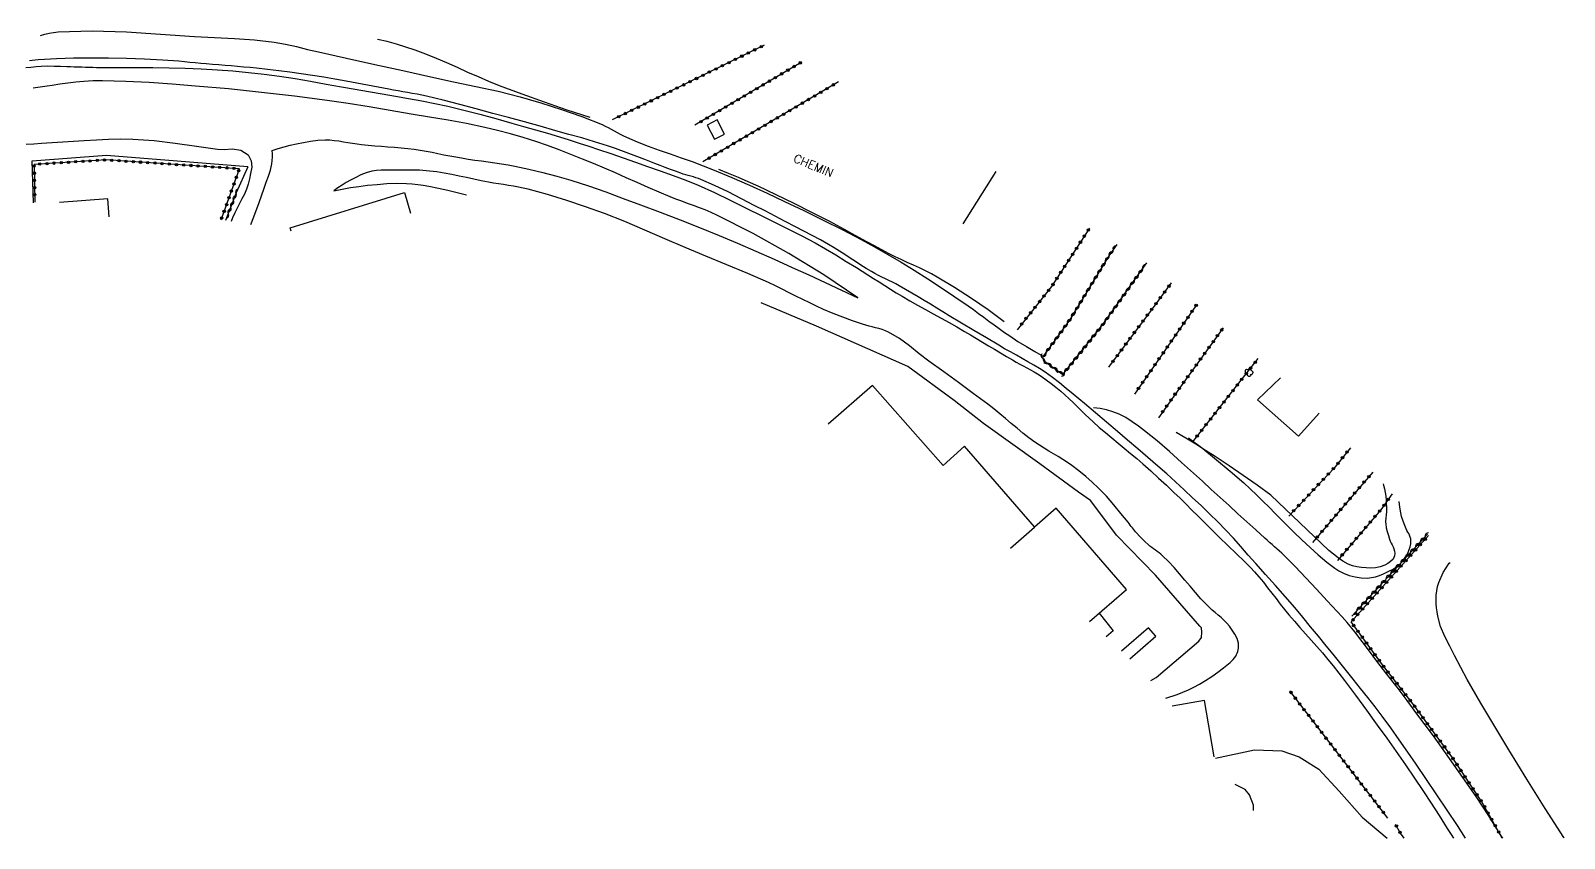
# Model space of a CAD drawing. Header units: millimetres. Extents: x 149999 to 151001, y 153000 to 154001.
# Drawn here: x 150169.3 to 150488.2, y 153000 to 153167.8 of the extents above; entities that cross this region are included whole.
import ezdxf
from ezdxf.enums import TextEntityAlignment as Align

# ---------------------------------------------------------------- set-up
doc = ezdxf.new("R2010")
doc.units = ezdxf.units.MM
doc.layers.get('0').update_dxf_attribs({"linetype": 'CONTINUOUS'})
for name, color, linetype in [('W0006', 2, 'CONTINUOUS'), ('W0017', 7, 'CONTINUOUS'), ('W0071', 7, 'CONTINUOUS'), ('W0101', 7, 'CONTINUOUS'), ('W0104', 1, 'CONTINUOUS'), ('W0211', 2, 'CONTINUOUS'), ('W0214', 2, 'CONTINUOUS'), ('W0300', 7, 'CONTINUOUS'), ('W0310', 3, 'CONTINUOUS'), ('W0323', 7, 'CONTINUOUS'), ('W0989', 7, 'CONTINUOUS'), ('W1102', 7, 'CONTINUOUS')]:
    doc.layers.add(name, color=color, linetype=linetype)
doc.styles.get("Standard").update_dxf_attribs({"font": 'romans.shx', "width": 0.85})

# ---------------------------------------------------------------- blocks, each defined once
blk = doc.blocks.new('T300')
for p, q in [((-0.8, 0.51), (-0.86, 0.34)), ((-0.86, 0.34), (-0.86, 0.17)), ((-0.86, 0.17), (-0.74, 0.06)), ((-0.69, 0.63), (-0.8, 0.51)), ((-0.8, -0.06), (-0.74, 0.06)), ((-0.74, 0.06), (-0.69, 0.11)), ((-0.57, 0.69), (-0.69, 0.63)), ((-0.46, 0.69), (-0.57, 0.69)), ((-0.29, 0.63), (-0.46, 0.69)), ((-0.29, 0.63), (-0.17, 0.74)), ((-0.23, 0.57), (-0.29, 0.63)), ((-0.17, 0.74), (-0.06, 0.8)), ((-0.06, 0.8), (0.06, 0.8)), ((0.06, 0.8), (0.23, 0.74)), ((0.23, 0.74), (0.34, 0.63)), ((0.34, 0.63), (0.4, 0.51)), ((0.46, 0.46), (0.34, 0.46)), ((0.4, 0.51), (0.4, 0.46)), ((0.57, 0.4), (0.46, 0.46)), ((0.57, 0.4), (0.69, 0.29)), ((0.69, 0.29), (0.74, 0.17)), ((0.74, 0.06), (0.69, -0.17)), ((0.74, 0.17), (0.74, 0.06)), ((-0.8, -0.17), (-0.8, -0.06)), ((-0.8, -0.23), (-0.8, -0.17)), ((-0.74, -0.34), (-0.8, -0.23)), ((-0.69, -0.4), (-0.74, -0.34)), ((-0.51, -0.46), (-0.69, -0.4)), ((-0.4, -0.46), (-0.51, -0.46)), ((-0.4, -0.46), (-0.34, -0.46)), ((-0.34, -0.46), (-0.34, -0.4)), ((-0.34, -0.51), (-0.34, -0.46)), ((-0.29, -0.63), (-0.34, -0.51)), ((-0.17, -0.74), (-0.29, -0.63)), ((-0.06, -0.8), (-0.17, -0.74)), ((0.06, -0.8), (-0.06, -0.8)), ((0.17, -0.74), (0.06, -0.8)), ((0.23, -0.69), (0.17, -0.74)), ((0.29, -0.46), (0.23, -0.46)), ((0.29, -0.63), (0.23, -0.69)), ((0.46, -0.4), (0.29, -0.46)), ((0.34, -0.51), (0.29, -0.63)), ((0.34, -0.51), (0.34, -0.46)), ((0.57, -0.34), (0.46, -0.4)), ((0.63, -0.29), (0.57, -0.34)), ((0.69, -0.17), (0.63, -0.29))]:
    blk.add_line(p, q)
blk = doc.blocks.new('t323o')
at = {"color": 0, "linetype": 'Continuous'}
for radius in [0.25, 0.15]:
    blk.add_circle((0, 0), radius, dxfattribs=at)
blk = doc.blocks.new('t310o')
at = {"color": 0, "linetype": 'Continuous'}
for centre, start, end in [((-0.5, 0.38), 216.8699, 323.1304), ((0.5, -0.37), 36.8699, 143.1303)]:
    blk.add_arc(centre, 0.625, start, end, dxfattribs=at)

msp = doc.modelspace()

# ---------------------------------------------------------------- linework, layer by layer
at = {"layer": 'W0006'}
msp.add_lwpolyline([(150223.46, 153126.16), (150223.28, 153126.86), (150247.06, 153134.2), (150248.33, 153129.95)], dxfattribs=at)
at = {"layer": 'W0017'}
for points in [[(150402.19, 153032.83), (150403.33, 153033.44), (150412.15, 153040.95), (150412.71, 153041.76), (150412.83, 153042.85), (150412.7, 153043.71), (150412.35, 153044.12), (150403.18, 153054.72), (150395.07, 153062.99), (150392.01, 153067.07), (150389.66, 153070.2), (150387.18, 153071.97), (150379.12, 153077.86), (150367.41, 153086.18), (150361.28, 153091.01), (150351.71, 153098.09), (150332.68, 153106.41), (150321.22, 153111.29)], [(150415.62, 153016.65), (150423.78, 153018.42), (150429.46, 153018.19), (150433.04, 153016.92), (150437.1, 153014.35), (150441.35, 153009.82), (150446.16, 153004.39), (150451.32, 153000)], [(150423.51, 153005.77), (150423.53, 153006.9), (150422.71, 153009.05), (150421.8, 153010.14), (150419.76, 153011.19)]]:
    msp.add_lwpolyline(points, dxfattribs=at)
at = {"layer": 'W0071'}
for points in [[(150467.64, 153000), (150465.92, 153002.64), (150463.81, 153005.86), (150461.66, 153009.06), (150459.49, 153012.24), (150457.32, 153015.42), (150455.59, 153017.93), (150453.85, 153020.44), (150452.1, 153022.94), (150450.3, 153025.4), (150448.83, 153027.34), (150447.33, 153029.26), (150445.81, 153031.16), (150444.29, 153033.06), (150442.89, 153034.8), (150441.48, 153036.53), (150440.07, 153038.26), (150438.65, 153039.99), (150437.03, 153041.99), (150435.41, 153043.98), (150433.78, 153045.97), (150432.13, 153047.94), (150430.12, 153050.26), (150428.08, 153052.56), (150426.03, 153054.85), (150423.99, 153057.13), (150422.45, 153058.87), (150420.93, 153060.62), (150419.38, 153062.36), (150417.8, 153064.06), (150416.11, 153065.78), (150414.39, 153067.47), (150412.64, 153069.14), (150410.89, 153070.79), (150409.11, 153072.45), (150407.31, 153074.1), (150405.5, 153075.72), (150403.68, 153077.34), (150401.6, 153079.16), (150399.49, 153080.96), (150397.38, 153082.75), (150395.27, 153084.54), (150392.98, 153086.49), (150390.69, 153088.44), (150388.39, 153090.39), (150386.07, 153092.3), (150384.63, 153093.47), (150383.19, 153094.64), (150381.72, 153095.78), (150380.21, 153096.86), (150379.05, 153097.62), (150377.86, 153098.35), (150376.66, 153099.05), (150375.45, 153099.73), (150374.24, 153100.41), (150373.02, 153101.08), (150371.81, 153101.76), (150370.61, 153102.46), (150368.02, 153103.99), (150365.43, 153105.53), (150362.84, 153107.08), (150360.25, 153108.62), (150358.96, 153109.4), (150357.68, 153110.19), (150356.39, 153110.98), (150355.11, 153111.77), (150353.82, 153112.56), (150352.53, 153113.33), (150351.22, 153114.09), (150349.91, 153114.83), (150349.2, 153115.21), (150348.47, 153115.58), (150347.75, 153115.94), (150347.02, 153116.29), (150346.29, 153116.64), (150345.56, 153117), (150344.84, 153117.37), (150344.13, 153117.77), (150343, 153118.44), (150341.88, 153119.14), (150340.77, 153119.86), (150339.67, 153120.59), (150338.57, 153121.32), (150337.47, 153122.04), (150336.35, 153122.75), (150335.22, 153123.42), (150333.51, 153124.37), (150331.79, 153125.27), (150330.05, 153126.16), (150328.32, 153127.05), (150326.21, 153128.17), (150324.1, 153129.28), (150321.99, 153130.39), (150319.86, 153131.48), (150317.09, 153132.9), (150314.32, 153134.33), (150311.52, 153135.7), (150308.65, 153136.94), (150308.14, 153137.13), (150307.62, 153137.3), (150307.1, 153137.46), (150306.58, 153137.61), (150306.05, 153137.76), (150305.53, 153137.91), (150305.01, 153138.06), (150304.49, 153138.23), (150303.41, 153138.62), (150302.33, 153139.01), (150301.26, 153139.41), (150300.19, 153139.82), (150299.12, 153140.24), (150298.05, 153140.65), (150296.98, 153141.06), (150295.9, 153141.47), (150294.25, 153142.1), (150292.59, 153142.73), (150290.92, 153143.35), (150289.24, 153143.92), (150286.57, 153144.77), (150283.89, 153145.55), (150281.19, 153146.3), (150278.5, 153147.06), (150275.23, 153147.98), (150271.96, 153148.89), (150268.69, 153149.78), (150265.41, 153150.67), (150261.97, 153151.6), (150258.53, 153152.54), (150255.08, 153153.43), (150251.6, 153154.25), (150250.63, 153154.46), (150249.65, 153154.64), (150248.67, 153154.82), (150247.69, 153154.99), (150246.71, 153155.15), (150245.72, 153155.32), (150244.74, 153155.49), (150243.76, 153155.67), (150242.66, 153155.88), (150241.55, 153156.09), (150240.45, 153156.31), (150239.35, 153156.53), (150238.24, 153156.75), (150237.14, 153156.96), (150236.03, 153157.17), (150234.93, 153157.37), (150232.59, 153157.79), (150230.25, 153158.18), (150227.9, 153158.56), (150225.56, 153158.91), (150223.24, 153159.23), (150220.91, 153159.53), (150218.59, 153159.8), (150216.26, 153160.05), (150214.95, 153160.18), (150213.65, 153160.3), (150212.35, 153160.41), (150211.04, 153160.52), (150209.74, 153160.62), (150208.44, 153160.72), (150207.13, 153160.82), (150205.83, 153160.93), (150204.69, 153161.04), (150203.56, 153161.14), (150202.42, 153161.26), (150201.29, 153161.37), (150200.15, 153161.48), (150199.02, 153161.58), (150197.88, 153161.66), (150196.74, 153161.74), (150193, 153161.92), (150189.25, 153162.04), (150185.5, 153162.11), (150181.75, 153162.14), (150179.99, 153162.14), (150178.23, 153162.11), (150176.48, 153162.07), (150174.72, 153162.01)], [(150168.36, 153160.17), (150169.4, 153160.3), (150170.45, 153160.41), (150171.51, 153160.48), (150172.85, 153160.51), (150174.19, 153160.48), (150175.52, 153160.44), (150176.86, 153160.4), (150177.63, 153160.38), (150178.41, 153160.36), (150179.18, 153160.34), (150179.95, 153160.31), (150180.72, 153160.29), (150181.5, 153160.27), (150182.27, 153160.25), (150183.04, 153160.23), (150184.51, 153160.22), (150185.97, 153160.21), (150187.44, 153160.2), (150188.9, 153160.2), (150190.36, 153160.21), (150191.83, 153160.2), (150193.29, 153160.19), (150194.75, 153160.17), (150198.1, 153160.11), (150201.45, 153160.03), (150204.8, 153159.92), (150208.15, 153159.74), (150211.39, 153159.48), (150214.62, 153159.17), (150217.85, 153158.8), (150221.07, 153158.38), (150224.3, 153157.89), (150227.53, 153157.34), (150230.74, 153156.75), (150233.96, 153156.18), (150236.77, 153155.7), (150239.57, 153155.22), (150242.38, 153154.74), (150245.18, 153154.24), (150247.9, 153153.75), (150250.62, 153153.26), (150253.34, 153152.74), (150256.04, 153152.17), (150259.38, 153151.36), (150262.71, 153150.49), (150266.02, 153149.57), (150269.33, 153148.65), (150271.82, 153147.96), (150274.31, 153147.25), (150276.79, 153146.52), (150279.26, 153145.78), (150281.3, 153145.14), (150283.34, 153144.49), (150285.37, 153143.83), (150287.4, 153143.15), (150289.95, 153142.29), (150292.5, 153141.42), (150295.05, 153140.53), (150297.59, 153139.63), (150300.23, 153138.69), (150302.88, 153137.75), (150305.52, 153136.77), (150308.13, 153135.71), (150311.48, 153134.22), (150314.78, 153132.62), (150318.06, 153130.99), (150321.34, 153129.35), (150324.12, 153127.99), (150326.9, 153126.62), (150329.67, 153125.22), (150332.4, 153123.76), (150334.58, 153122.51), (150336.73, 153121.23), (150338.87, 153119.91), (150341, 153118.6), (150342.19, 153117.87), (150343.37, 153117.12), (150344.55, 153116.37), (150345.73, 153115.62), (150346.91, 153114.87), (150348.09, 153114.12), (150349.28, 153113.39), (150350.47, 153112.67), (150352.08, 153111.72), (150353.7, 153110.8), (150355.33, 153109.89), (150356.97, 153108.98), (150358.6, 153108.08), (150360.24, 153107.18), (150361.86, 153106.27), (150363.48, 153105.34), (150364.73, 153104.61), (150365.98, 153103.87), (150367.23, 153103.12), (150368.47, 153102.37), (150369.71, 153101.63), (150370.95, 153100.88), (150372.2, 153100.14), (150373.45, 153099.41), (150374.19, 153098.98), (150374.94, 153098.57), (150375.69, 153098.17), (150376.44, 153097.77), (150377.18, 153097.36), (150377.93, 153096.93), (150378.66, 153096.5), (150379.38, 153096.04), (150380.44, 153095.3), (150381.47, 153094.53), (150382.48, 153093.73), (150383.47, 153092.91), (150384.35, 153092.14), (150385.2, 153091.36), (150386.03, 153090.55), (150386.86, 153089.74), (150387.69, 153088.92), (150388.52, 153088.11), (150389.36, 153087.31), (150390.21, 153086.53), (150391.48, 153085.41), (150392.77, 153084.31), (150394.07, 153083.23), (150395.38, 153082.15), (150396.68, 153081.08), (150397.99, 153080), (150399.28, 153078.91), (150400.56, 153077.8), (150402.2, 153076.34), (150403.82, 153074.87), (150405.42, 153073.38), (150407.01, 153071.87), (150408.27, 153070.67), (150409.51, 153069.45), (150410.75, 153068.23), (150411.98, 153067.01), (150413.21, 153065.78), (150414.44, 153064.55), (150415.67, 153063.32), (150416.91, 153062.1), (150417.76, 153061.27), (150418.63, 153060.44), (150419.5, 153059.62), (150420.36, 153058.8), (150421.23, 153057.97), (150422.08, 153057.13), (150422.91, 153056.27), (150423.73, 153055.39), (150424.67, 153054.31), (150425.59, 153053.21), (150426.48, 153052.09), (150427.36, 153050.96), (150428.23, 153049.82), (150429.1, 153048.69), (150429.99, 153047.56), (150430.9, 153046.45), (150432.04, 153045.11), (150433.19, 153043.79), (150434.36, 153042.47), (150435.53, 153041.16), (150436.7, 153039.84), (150437.86, 153038.52), (150439, 153037.18), (150440.11, 153035.82), (150442.47, 153032.8), (150444.76, 153029.72), (150447.01, 153026.62), (150449.26, 153023.51), (150451.23, 153020.78), (150453.19, 153018.05), (150455.13, 153015.3), (150457.03, 153012.53), (150458.77, 153009.94), (150460.47, 153007.33), (150462.16, 153004.71), (150463.82, 153002.07), (150464.63, 153000.76), (150465.1, 153000)], [(150174.72, 153162.01), (150173.45, 153161.96), (150172.18, 153161.87), (150170.92, 153161.76), (150169.65, 153161.63), (150169.09, 153161.55)]]:
    msp.add_lwpolyline(points, dxfattribs=at)
at = {"layer": 'W0101'}
for points in [[(150185.66, 153129.18), (150185.38, 153132.93), (150175.34, 153132.17)], [(150378.01, 153064.67), (150378.01, 153064.73), (150363.49, 153081.51), (150359, 153077.45), (150344.37, 153094.14), (150335.14, 153086.05)], [(150389.44, 153045.07), (150397.11, 153051.71), (150382.5, 153068.63), (150378.01, 153064.67)]]:
    msp.add_lwpolyline(points, dxfattribs=at)
at = {"layer": 'W0104'}
msp.add_lwpolyline([(150311.47, 153145.29), (150313.54, 153146.36), (150312.03, 153149.3), (150309.95, 153148.23)], close=True, dxfattribs=at)
for points in [[(150391.43, 153046.79), (150394.38, 153043.09), (150392.92, 153041.84)], [(150397.83, 153037.29), (150403.21, 153042.02), (150401.74, 153043.77), (150396.07, 153038.92)], [(150415.38, 153016.94), (150413.36, 153028.61), (150406.63, 153027.48)]]:
    msp.add_lwpolyline(points, dxfattribs=at)
at = {"layer": 'W0211'}
for points in [[(150171.35, 153166.85), (150172.25, 153167.11), (150173.17, 153167.32), (150174.09, 153167.48), (150175.03, 153167.58), (150182.14, 153167.85), (150189.26, 153167.6), (150196.35, 153167.11), (150203.41, 153166.67), (150207.55, 153166.46), (150211.7, 153166.24), (150215.84, 153165.93), (150219.96, 153165.44), (150222.28, 153165.04), (150224.59, 153164.53), (150226.88, 153163.97), (150229.17, 153163.44), (150235.02, 153162.15), (150240.87, 153160.85), (150246.71, 153159.54), (150252.55, 153158.24), (150257.2, 153157.24), (150261.86, 153156.28), (150266.51, 153155.25), (150271.11, 153154.07), (150275.42, 153152.82), (150279.7, 153151.47), (150283.94, 153149.98), (150288.11, 153148.32), (150288.77, 153148.03), (150289.41, 153147.71), (150290.04, 153147.37), (150290.66, 153147.03), (150291.29, 153146.68), (150291.91, 153146.34), (150292.55, 153146.01), (150293.2, 153145.71), (150295.44, 153144.76), (150297.71, 153143.88), (150299.99, 153143.04), (150302.29, 153142.24), (150304.58, 153141.44), (150306.87, 153140.63), (150309.15, 153139.78), (150311.41, 153138.89), (150315.11, 153137.34), (150318.77, 153135.72), (150322.41, 153134.06), (150326.04, 153132.36), (150330.06, 153130.45), (150334.06, 153128.5), (150338.04, 153126.51), (150341.98, 153124.44), (150344.78, 153122.91), (150347.55, 153121.34), (150350.3, 153119.72), (150353.02, 153118.07), (150355.86, 153116.27), (150358.68, 153114.43), (150361.47, 153112.55), (150364.24, 153110.65), (150365.33, 153109.88), (150366.4, 153109.1), (150367.47, 153108.3), (150368.53, 153107.51), (150369.6, 153106.71), (150370.67, 153105.92), (150371.76, 153105.15), (150372.86, 153104.4), (150374.58, 153103.28), (150376.33, 153102.2), (150378.1, 153101.15), (150379.89, 153100.13)], [(150341.31, 153112.35), (150334.23, 153117.08), (150326.97, 153121.53), (150319.55, 153125.68), (150311.96, 153129.54), (150310.78, 153130.09), (150309.58, 153130.59), (150308.36, 153131.06), (150307.14, 153131.51), (150305.91, 153131.95), (150304.69, 153132.4), (150303.47, 153132.85), (150302.26, 153133.33), (150299.97, 153134.29), (150297.69, 153135.27), (150295.42, 153136.27), (150293.15, 153137.27), (150290.88, 153138.28), (150288.6, 153139.27), (150286.32, 153140.24), (150284.02, 153141.18), (150281.62, 153142.14), (150279.21, 153143.07), (150276.78, 153143.96), (150274.34, 153144.8), (150271.71, 153145.62), (150269.07, 153146.39), (150266.41, 153147.1), (150263.73, 153147.75), (150259.93, 153148.55), (150256.1, 153149.23), (150252.27, 153149.87), (150248.44, 153150.51), (150244.09, 153151.27), (150239.73, 153152.01), (150235.37, 153152.72), (150231, 153153.36), (150224.16, 153154.24), (150217.31, 153155.03), (150210.45, 153155.73), (150203.58, 153156.34), (150198.77, 153156.73), (150193.95, 153157.07), (150189.13, 153157.32), (150184.3, 153157.45), (150183.31, 153157.45), (150182.33, 153157.43), (150181.34, 153157.39), (150180.36, 153157.32), (150178.71, 153157.16), (150177.06, 153156.95), (150175.42, 153156.71), (150173.78, 153156.48), (150172.79, 153156.34), (150171.8, 153156.19), (150170.81, 153156.05), (150169.83, 153155.89)], [(150215.12, 153127.54), (150215.75, 153129.13), (150216.81, 153132.11), (150217.85, 153135.09), (150218.31, 153136.34), (150218.78, 153137.59), (150219.19, 153138.87), (150219.48, 153140.19), (150219.57, 153140.86), (150219.62, 153141.55), (150219.61, 153142.23), (150219.55, 153142.92)], [(150405.28, 153029.11), (150407.65, 153029.91), (150408.84, 153030.37), (150410.01, 153030.88), (150411.16, 153031.44), (150412.28, 153032.04), (150413.59, 153032.81), (150414.86, 153033.64), (150416.1, 153034.52), (150417.31, 153035.45), (150417.99, 153035.98), (150418.68, 153036.52), (150419.33, 153037.13), (150419.85, 153037.86), (150420.01, 153038.17), (150420.14, 153038.5), (150420.26, 153038.83), (150420.34, 153039.17), (150420.4, 153039.52), (150420.43, 153039.87), (150420.43, 153040.22), (150420.39, 153040.57), (150420.13, 153041.56), (150419.68, 153042.46), (150419.12, 153043.29), (150418.54, 153044.08), (150418.01, 153044.71), (150417.44, 153045.3), (150416.84, 153045.86), (150416.22, 153046.4), (150415.59, 153046.92), (150414.97, 153047.45), (150414.36, 153047.99), (150413.77, 153048.56), (150412.6, 153049.8), (150411.47, 153051.08), (150410.36, 153052.38), (150409.27, 153053.68), (150408.17, 153054.98), (150407.04, 153056.26), (150405.87, 153057.51), (150404.64, 153058.7), (150404.29, 153059.02), (150403.92, 153059.31), (150403.54, 153059.6), (150403.16, 153059.88), (150402.78, 153060.15), (150402.4, 153060.43), (150402.02, 153060.72), (150401.66, 153061.03), (150401.04, 153061.6), (150400.43, 153062.19), (150399.84, 153062.8), (150399.27, 153063.42), (150399.03, 153063.69), (150398.8, 153063.97), (150398.58, 153064.26), (150398.36, 153064.54), (150398.14, 153064.83), (150397.93, 153065.11), (150397.7, 153065.4), (150397.48, 153065.68), (150395.99, 153067.49), (150394.5, 153069.3), (150392.96, 153071.08), (150391.34, 153072.78), (150390.03, 153074.03), (150388.66, 153075.23), (150387.25, 153076.38), (150385.8, 153077.48), (150384.87, 153078.13), (150383.91, 153078.75), (150382.94, 153079.34), (150381.96, 153079.91), (150380.98, 153080.48), (150380.01, 153081.07), (150379.05, 153081.68), (150378.11, 153082.32), (150376.84, 153083.25), (150375.6, 153084.22), (150374.39, 153085.21), (150373.18, 153086.22), (150371.98, 153087.23), (150370.78, 153088.24), (150369.56, 153089.23), (150368.32, 153090.2), (150365.29, 153092.48), (150362.23, 153094.71), (150359.14, 153096.93), (150356.07, 153099.15), (150354.03, 153100.71), (150352.02, 153102.35), (150349.93, 153103.9), (150347.68, 153105.21), (150347.03, 153105.5), (150346.36, 153105.74), (150345.67, 153105.94), (150344.98, 153106.11), (150344.3, 153106.27), (150343.61, 153106.44), (150342.92, 153106.62), (150342.25, 153106.83), (150340.21, 153107.55), (150338.18, 153108.3), (150336.17, 153109.09), (150334.18, 153109.93), (150332.72, 153110.58), (150331.28, 153111.26), (150329.85, 153111.96), (150328.42, 153112.68), (150327, 153113.4), (150325.57, 153114.11), (150324.14, 153114.8), (150322.69, 153115.48), (150318.39, 153117.37), (150314.06, 153119.19), (150309.72, 153120.99), (150305.38, 153122.79), (150301.2, 153124.59), (150297.03, 153126.41), (150292.84, 153128.18), (150288.6, 153129.83), (150284.69, 153131.24), (150280.76, 153132.59), (150276.79, 153133.82), (150272.77, 153134.9), (150271.75, 153135.14), (150270.72, 153135.35), (150269.69, 153135.53), (150268.65, 153135.7), (150267.62, 153135.86), (150266.58, 153136.02), (150265.55, 153136.19), (150264.52, 153136.37), (150262.98, 153136.66), (150261.45, 153136.98), (150259.92, 153137.31), (150258.4, 153137.64), (150256.86, 153137.95), (150255.32, 153138.23), (150253.78, 153138.48), (150252.22, 153138.67), (150250.2, 153138.83), (150248.17, 153138.89), (150246.14, 153138.89), (150244.12, 153138.86), (150243.15, 153138.86), (150242.17, 153138.86), (150241.2, 153138.8), (150240.23, 153138.64), (150239.08, 153138.31), (150237.97, 153137.86), (150236.9, 153137.34), (150235.84, 153136.8), (150234.94, 153136.3), (150234.06, 153135.76), (150233.2, 153135.18), (150232.37, 153134.57)], [(150475.34, 153000), (150475.03, 153000.53), (150472.48, 153004.65), (150469.8, 153008.68), (150467.05, 153012.66), (150464.28, 153016.62), (150462.62, 153018.96), (150460.93, 153021.27), (150459.23, 153023.58), (150457.52, 153025.88), (150455.46, 153028.63), (150453.38, 153031.38), (150451.29, 153034.12), (150449.2, 153036.85), (150447.67, 153038.87), (150446.14, 153040.9), (150444.59, 153042.91), (150442.99, 153044.88), (150441.98, 153046.03), (150440.94, 153047.16), (150439.89, 153048.27), (150438.84, 153049.38), (150436.64, 153051.76), (150434.44, 153054.14), (150432.21, 153056.49), (150429.92, 153058.79), (150429.43, 153059.25), (150428.93, 153059.71), (150428.42, 153060.17), (150427.91, 153060.61), (150427.4, 153061.06), (150426.89, 153061.51), (150426.37, 153061.95), (150425.87, 153062.4), (150424.01, 153064.08), (150422.16, 153065.77), (150420.31, 153067.46), (150418.47, 153069.15), (150416.62, 153070.84), (150414.77, 153072.52), (150412.92, 153074.2), (150411.05, 153075.86), (150408.54, 153078.12), (150406.05, 153080.39), (150403.5, 153082.6), (150400.86, 153084.71), (150399.6, 153085.65), (150398.33, 153086.58), (150396.99, 153087.43), (150395.58, 153088.15), (150394.3, 153088.64), (150393, 153089.04), (150391.66, 153089.32), (150390.3, 153089.5)], [(150410.04, 153083.26), (150412.98, 153081.01), (150415.88, 153078.69), (150418.72, 153076.31), (150421.52, 153073.87), (150422.86, 153072.63), (150424.18, 153071.37), (150425.48, 153070.09), (150426.77, 153068.79), (150428.05, 153067.49), (150429.33, 153066.2), (150430.63, 153064.91), (150431.95, 153063.65), (150433.62, 153062.06), (150435.3, 153060.46), (150437.01, 153058.91), (150438.79, 153057.42), (150439.6, 153056.78), (150440.42, 153056.15), (150441.29, 153055.56), (150442.22, 153055.09), (150443.42, 153054.65), (150444.66, 153054.33), (150445.92, 153054.14), (150447.21, 153054.1), (150448.07, 153054.19), (150448.91, 153054.37), (150449.73, 153054.64), (150450.53, 153054.96), (150451.55, 153055.43), (150452.56, 153055.96), (150453.51, 153056.61), (150454.35, 153057.41), (150454.73, 153057.88), (150455.08, 153058.38), (150455.4, 153058.89), (150455.68, 153059.43), (150455.92, 153060.01), (150456.1, 153060.6), (150456.21, 153061.21), (150456.26, 153061.83), (150456.23, 153062.23), (150456.13, 153062.61), (150455.99, 153062.98), (150455.81, 153063.33), (150455.63, 153063.66), (150455.44, 153063.98), (150455.27, 153064.32), (150455.12, 153064.66), (150454.85, 153065.39), (150454.57, 153066.12), (150454.33, 153066.87), (150454.14, 153067.63), (150453.95, 153068.8), (150453.83, 153069.98)]]:
    msp.add_lwpolyline(points, dxfattribs=at)
at = {"layer": 'W0214'}
for points in [[(150285.64, 153149.8), (150280.89, 153151.34), (150276.17, 153152.96), (150271.48, 153154.65), (150266.81, 153156.41), (150264.6, 153157.29), (150262.41, 153158.23), (150260.23, 153159.19), (150258.06, 153160.17), (150255.88, 153161.14), (150253.7, 153162.08), (150251.49, 153162.98), (150249.25, 153163.81), (150247.33, 153164.45), (150245.4, 153165.04), (150243.44, 153165.57), (150241.47, 153166.04)], [(150168.42, 153144.23), (150170, 153144.33), (150171.58, 153144.44), (150173.81, 153144.59), (150176.04, 153144.74), (150178.26, 153144.89), (150180.49, 153145.01), (150183.01, 153145.14), (150185.53, 153145.28), (150188.05, 153145.36), (150190.57, 153145.32), (150194.99, 153145), (150199.39, 153144.48), (150203.78, 153143.85), (150208.15, 153143.19), (150209.59, 153143.17), (150211.27, 153143.27), (150213.05, 153143.01), (150214.52, 153142.05), (150215.17, 153140.83), (150215.28, 153139.45), (150215.06, 153138.18), (150214.82, 153137.05), (150214.56, 153135.96), (150214.2, 153134.9), (150213.76, 153133.88), (150213.26, 153132.88), (150212.75, 153131.91), (150212.24, 153130.94), (150211.75, 153129.96), (150211.31, 153128.95), (150211.03, 153128.21)], [(150219.55, 153142.92), (150220.79, 153143.33), (150222.04, 153143.71), (150223.3, 153144.04), (150224.57, 153144.33), (150226.04, 153144.63), (150227.53, 153144.9), (150229.03, 153145.09), (150230.54, 153145.16), (150231.5, 153145.14), (150232.46, 153145.06), (150233.41, 153144.93), (150234.36, 153144.78), (150235.3, 153144.62), (150236.25, 153144.45), (150237.19, 153144.31), (150238.14, 153144.18), (150239.51, 153144.05), (150240.87, 153143.93), (150242.24, 153143.83), (150243.61, 153143.73), (150244.97, 153143.62), (150246.34, 153143.51), (150247.71, 153143.37), (150249.07, 153143.2), (150250.31, 153143.01), (150251.54, 153142.8), (150252.78, 153142.57), (150254.01, 153142.33), (150255.23, 153142.08), (150256.46, 153141.84), (150257.69, 153141.6), (150258.93, 153141.39), (150260.31, 153141.16), (150261.69, 153140.96), (150263.07, 153140.77), (150264.45, 153140.58), (150265.84, 153140.38), (150267.22, 153140.17), (150268.59, 153139.94), (150269.97, 153139.68), (150272.91, 153139.05), (150275.83, 153138.36), (150278.74, 153137.6), (150281.62, 153136.77), (150285.29, 153135.6), (150288.92, 153134.33), (150292.53, 153132.99), (150296.14, 153131.65), (150300.23, 153130.11), (150304.32, 153128.54), (150308.39, 153126.94), (150312.44, 153125.29), (150316.27, 153123.67), (150320.07, 153122.02), (150323.87, 153120.33), (150327.65, 153118.63), (150331.08, 153117.09), (150334.49, 153115.52), (150337.9, 153113.95), (150341.31, 153112.35)], [(150371.72, 153107.34), (150368.35, 153109.84), (150364.91, 153112.22), (150361.38, 153114.49), (150357.78, 153116.63), (150356.57, 153117.3), (150355.33, 153117.93), (150354.09, 153118.53), (150352.83, 153119.11), (150351.57, 153119.68), (150350.32, 153120.26), (150349.07, 153120.85), (150347.83, 153121.47), (150346.27, 153122.28), (150344.72, 153123.11), (150343.17, 153123.96), (150341.63, 153124.81), (150340.09, 153125.66), (150338.55, 153126.51), (150337, 153127.34), (150335.44, 153128.16), (150331.74, 153130.06), (150328.03, 153131.93), (150324.3, 153133.76), (150320.54, 153135.52), (150318.51, 153136.43), (150316.48, 153137.31), (150314.43, 153138.16), (150312.38, 153138.98)], [(150232.37, 153134.57), (150234.1, 153134.93), (150235.83, 153135.24), (150237.58, 153135.5), (150239.33, 153135.71), (150241.35, 153135.9), (150243.37, 153136.06), (150245.4, 153136.14), (150247.43, 153136.11), (150248.61, 153136.04), (150249.79, 153135.9), (150250.96, 153135.72), (150252.12, 153135.52), (150254.09, 153135.15), (150256.04, 153134.72), (150257.99, 153134.24), (150259.92, 153133.71)], [(150427.16, 153071.3), (150424.3, 153073.36), (150421.42, 153075.39), (150418.51, 153077.38), (150415.58, 153079.33), (150413.57, 153080.63), (150411.55, 153081.9), (150409.5, 153083.14), (150407.45, 153084.36)], [(150450.51, 153073.64), (150450.59, 153073.4), (150450.77, 153072.64), (150450.91, 153071.88), (150451.03, 153071.11), (150451.11, 153070.35), (150451.15, 153069.59), (150451.17, 153068.83), (150451.17, 153068.07), (150451.16, 153067.72), (150451.13, 153067.38), (150451.1, 153067.04), (150451.06, 153066.71), (150451.03, 153066.37), (150451, 153066.02), (150451, 153065.68), (150451.02, 153065.34), (150451.14, 153064.53), (150451.34, 153063.74), (150451.57, 153062.96), (150451.8, 153062.19), (150451.94, 153061.77), (150452.14, 153061.37), (150452.35, 153060.99), (150452.55, 153060.6), (150452.74, 153060.17), (150452.87, 153059.71), (150452.92, 153059.23), (150452.86, 153058.74), (150452.55, 153058.05), (150452.04, 153057.5), (150451.45, 153057.09), (150450.84, 153056.77), (150449.9, 153056.41), (150448.92, 153056.23), (150447.93, 153056.17), (150446.95, 153056.18), (150445.99, 153056.25), (150445.05, 153056.4), (150444.12, 153056.65), (150443.21, 153056.99), (150442.12, 153057.57), (150441.11, 153058.3), (150440.15, 153059.08), (150439.18, 153059.83)], [(150439.18, 153059.83), (150427.16, 153071.3)]]:
    msp.add_lwpolyline(points, dxfattribs=at)
at = {"layer": 'W0300'}
for points in [[(150169.63, 153140.77), (150185.12, 153141.98)], [(150169.91, 153132.06), (150169.63, 153140.77)], [(150185.12, 153141.98), (150214.49, 153139.6)], [(150214.48, 153139.57), (150212.08, 153134.14)], [(150363.18, 153127.74), (150370.01, 153138.6)], [(150437.21, 153088.34), (150432.92, 153083.6), (150424.39, 153091.15), (150429.14, 153095.68)], [(150488.15, 153000), (150488.02, 153000.2), (150484.16, 153006.21), (150480.37, 153012.27), (150476.64, 153018.36), (150473.7, 153023.21), (150470.79, 153028.06), (150467.97, 153032.98), (150465.33, 153038), (150464.32, 153039.96), (150463.31, 153041.94), (150462.43, 153044), (150461.84, 153046.17), (150461.7, 153047.04), (150461.59, 153047.91), (150461.52, 153048.79), (150461.5, 153049.67), (150461.54, 153050.56), (150461.64, 153051.45), (150461.82, 153052.33), (150462.07, 153053.19), (150462.99, 153055.27), (150464.23, 153057.17), (150464.39, 153057.35)]]:
    msp.add_lwpolyline(points, dxfattribs=at)
at = {"layer": 'W0310'}
for points in [[(150212.08, 153134.17), (150209.86, 153128.4)], [(150395.1, 153123.43), (150393.48, 153121.08), (150385.3, 153107.66), (150379.71, 153099.98), (150379.88, 153099.28), (150383.91, 153096.39), (150392.22, 153106.76), (150401.37, 153119.63)], [(150443.98, 153046.19), (150459.68, 153063.22)]]:
    msp.add_lwpolyline(points, dxfattribs=at)
at = {"layer": 'W0323'}
for points in [[(150321.83, 153164.84), (150290.25, 153149.3)], [(150329.5, 153161.27), (150307.38, 153148.19)], [(150337.28, 153157.24), (150309.04, 153140.59)], [(150208.93, 153128.56), (150212.72, 153139.16), (150185.01, 153141), (150170.03, 153140.06), (150170.2, 153132.24)], [(150389.48, 153126.83), (150381.55, 153114.67), (150374.39, 153105.69)], [(150406.45, 153115.43), (150402.45, 153110.05), (150393.42, 153097.9)], [(150411.7, 153110.86), (150411.56, 153110.68), (150398.77, 153092.28)], [(150417.21, 153106.06), (150408.5, 153094.06), (150403.77, 153087.42)], [(150410.9, 153082.43), (150424.5, 153099.72)], [(150443.72, 153081.15), (150440.22, 153076.89), (150430.86, 153066.98)], [(150448.32, 153076.07), (150446.1, 153073.55), (150435.81, 153061.49)], [(150452.37, 153071.59), (150452.35, 153071.58), (150449.99, 153068.28), (150440.99, 153057.77)], [(150475.24, 153000), (150471.02, 153007.55), (150464.95, 153016.69), (150456.72, 153027.86), (150450.38, 153036.03), (150443.83, 153044.98), (150459.92, 153062.93)], [(150451.46, 153004.18), (150431.06, 153030.64)], [(150454.83, 153000), (150454.09, 153001.08), (150453.06, 153002.9)]]:
    msp.add_lwpolyline(points, dxfattribs=at)
at = {"layer": 'W1102'}
msp.add_lwpolyline([(150373.01, 153060.32), (150378.01, 153064.67)], dxfattribs=at)

# ---------------------------------------------------------------- block references
at = {"layer": 'W0300'}
msp.add_blockref('T300', (150422.64, 153096.76), dxfattribs=at)
at = {"layer": 'W0310'}
for p, rotation in [((150211.48, 153132.6), 248.9494158281575), ((150212.02, 153134), 248.9494158281575), ((150210.4, 153129.8), 248.9494158281575), ((150210.94, 153131.2), 248.9494158281575), ((150392.71, 153119.82), 238.6225942973888), ((150393.5, 153121.1), 235.3004505673981), ((150394.35, 153122.34), 235.3004505673981), ((150391.15, 153117.26), 238.6225942973888), ((150391.93, 153118.54), 238.6225942973888), ((150399.63, 153117.19), 54.59640504343192), ((150400.5, 153118.41), 54.59640504343192), ((150388.81, 153113.42), 238.6225942973888), ((150389.59, 153114.7), 238.6225942973888), ((150390.37, 153115.98), 238.6225942973888), ((150397.03, 153113.52), 54.59640504343192), ((150397.9, 153114.74), 54.59640504343192), ((150398.77, 153115.97), 54.59640504343192), ((150387.25, 153110.86), 238.6225942973888), ((150388.03, 153112.14), 238.6225942973888), ((150395.29, 153111.08), 54.59640504343192), ((150396.16, 153112.3), 54.59640504343192), ((150384.85, 153107.05), 233.9681874903165), ((150385.68, 153108.3), 238.6225942973888), ((150386.47, 153109.58), 238.6225942973888), ((150392.68, 153107.41), 54.59640504343192), ((150393.55, 153108.63), 54.59640504343192), ((150394.42, 153109.85), 54.59640504343192), ((150383.09, 153104.62), 233.9681874903165), ((150383.97, 153105.84), 233.9681874903165), ((150389.9, 153103.87), 51.28699608870585), ((150390.84, 153105.04), 51.28699608870585), ((150391.78, 153106.21), 51.28699608870585), ((150380.44, 153100.98), 233.9681874903165), ((150381.32, 153102.2), 233.9681874903165), ((150382.21, 153103.41), 233.9681874903165), ((150388.03, 153101.53), 51.28699608870585), ((150388.97, 153102.7), 51.28699608870585), ((150379.77, 153099.73), 283.612978116781), ((150380.73, 153098.68), 324.3481418499157), ((150381.95, 153097.8), 324.3481418499157), ((150385.21, 153098.02), 51.28699608870585), ((150386.15, 153099.19), 51.28699608870585), ((150387.09, 153100.36), 51.28699608870585), ((150383.17, 153096.93), 324.3481418499157), ((150384.28, 153096.85), 51.28699608870585), ((150459.23, 153062.73), 47.32444148795997), ((150456.18, 153059.42), 47.32444148795997), ((150457.19, 153060.52), 47.32444148795997), ((150458.21, 153061.63), 47.32444148795997), ((150453.13, 153056.11), 47.32444148795997), ((150454.14, 153057.21), 47.32444148795997), ((150455.16, 153058.32), 47.32444148795997), ((150450.08, 153052.8), 47.32444148795997), ((150451.09, 153053.91), 47.32444148795997), ((150452.11, 153055.01), 47.32444148795997), ((150448.04, 153050.6), 47.32444148795997), ((150449.06, 153051.7), 47.32444148795997), ((150444.99, 153047.29), 47.32444148795997), ((150446.01, 153048.39), 47.32444148795997), ((150447.03, 153049.49), 47.32444148795997)]:
    msp.add_blockref('t310o', p, dxfattribs=dict(at, rotation=rotation))
at = {"layer": 'W0323'}
for p, rotation in [((150315.83, 153161.88), 206.2003891671108), ((150317.17, 153162.55), 206.2003891671108), ((150318.52, 153163.21), 206.2003891671108), ((150319.86, 153163.87), 206.2003891671108), ((150321.21, 153164.53), 206.2003891671108), ((150309.1, 153158.57), 206.2003891671108), ((150310.44, 153159.24), 206.2003891671108), ((150311.79, 153159.9), 206.2003891671108), ((150313.13, 153160.56), 206.2003891671108), ((150314.48, 153161.22), 206.2003891671108), ((150325.45, 153158.88), 210.6044227163301), ((150326.74, 153159.64), 210.6044227163301), ((150328.03, 153160.4), 210.6044227163301), ((150329.32, 153161.17), 210.6044227163301), ((150303.71, 153155.92), 206.2003891671108), ((150305.06, 153156.59), 206.2003891671108), ((150306.4, 153157.25), 206.2003891671108), ((150307.75, 153157.91), 206.2003891671108), ((150320.29, 153155.82), 210.6044227163301), ((150321.58, 153156.59), 210.6044227163301), ((150322.87, 153157.35), 210.6044227163301), ((150324.16, 153158.11), 210.6044227163301), ((150334.89, 153155.82), 210.5246228506615), ((150336.18, 153156.59), 210.5246228506615), ((150296.98, 153152.61), 206.2003891671108), ((150298.33, 153153.27), 206.2003891671108), ((150299.68, 153153.94), 206.2003891671108), ((150301.02, 153154.6), 206.2003891671108), ((150302.37, 153155.26), 206.2003891671108), ((150315.12, 153152.77), 210.6044227163301), ((150316.41, 153153.53), 210.6044227163301), ((150317.7, 153154.3), 210.6044227163301), ((150319, 153155.06), 210.6044227163301), ((150329.72, 153152.78), 210.5246228506615), ((150331.01, 153153.54), 210.5246228506615), ((150332.3, 153154.3), 210.5246228506615), ((150333.59, 153155.06), 210.5246228506615), ((150291.6, 153149.96), 206.2003891671108), ((150292.95, 153150.63), 206.2003891671108), ((150294.29, 153151.29), 206.2003891671108), ((150295.64, 153151.95), 206.2003891671108), ((150309.96, 153149.71), 210.6044227163301), ((150311.25, 153150.48), 210.6044227163301), ((150312.54, 153151.24), 210.6044227163301), ((150313.83, 153152), 210.6044227163301), ((150323.26, 153148.97), 210.5246228506615), ((150324.55, 153149.73), 210.5246228506615), ((150325.84, 153150.49), 210.5246228506615), ((150327.13, 153151.25), 210.5246228506615), ((150328.42, 153152.01), 210.5246228506615), ((150308.67, 153148.95), 210.6044227163301), ((150318.09, 153145.92), 210.5246228506615), ((150319.38, 153146.68), 210.5246228506615), ((150320.67, 153147.44), 210.5246228506615), ((150321.96, 153148.2), 210.5246228506615), ((150312.92, 153142.87), 210.5246228506615), ((150314.21, 153143.63), 210.5246228506615), ((150315.5, 153144.4), 210.5246228506615), ((150316.8, 153145.16), 210.5246228506615), ((150170.04, 153139.74), 271.2461607938527), ((150171.21, 153140.13), 183.5789535235727), ((150172.71, 153140.23), 183.5789535235727), ((150174.2, 153140.32), 183.5789535235727), ((150175.7, 153140.41), 183.5789535235727), ((150177.2, 153140.51), 183.5789535235727), ((150178.7, 153140.6), 183.5789535235727), ((150180.19, 153140.7), 183.5789535235727), ((150181.69, 153140.79), 183.5789535235727), ((150183.19, 153140.88), 183.5789535235727), ((150184.68, 153140.98), 183.5789535235727), ((150186.18, 153140.92), 176.2152957898786), ((150187.68, 153140.82), 176.2152957898786), ((150189.17, 153140.72), 176.2152957898786), ((150190.67, 153140.62), 176.2152957898786), ((150192.17, 153140.52), 176.2152957898786), ((150193.66, 153140.42), 176.2152957898786), ((150195.16, 153140.33), 176.2152957898786), ((150196.66, 153140.23), 176.2152957898786), ((150198.16, 153140.13), 176.2152957898786), ((150199.65, 153140.03), 176.2152957898786), ((150201.15, 153139.93), 176.2152957898786), ((150202.65, 153139.83), 176.2152957898786), ((150204.14, 153139.73), 176.2152957898786), ((150205.64, 153139.63), 176.2152957898786), ((150207.14, 153139.53), 176.2152957898786), ((150310.34, 153141.35), 210.5246228506615), ((150311.63, 153142.11), 210.5246228506615), ((150170.07, 153138.24), 271.2461607938527), ((150170.1, 153136.74), 271.2461607938527), ((150208.63, 153139.43), 176.2152957898786), ((150210.13, 153139.34), 176.2152957898786), ((150211.63, 153139.24), 176.2152957898786), ((150212.08, 153137.37), 70.34915265528457), ((150212.58, 153138.78), 70.34915265528457), ((150170.13, 153135.24), 271.2461607938527), ((150170.17, 153133.74), 271.2461607938527), ((150210.57, 153133.13), 70.34915265528457), ((150211.07, 153134.55), 70.34915265528457), ((150211.58, 153135.96), 70.34915265528457), ((150209.56, 153130.31), 70.34915265528457), ((150210.06, 153131.72), 70.34915265528457), ((150209.05, 153128.9), 70.34915265528457), ((150387.57, 153123.9), 236.9021186440269), ((150388.39, 153125.15), 236.9021186440269), ((150389.21, 153126.41), 236.9021186440269), ((150385.93, 153121.39), 236.9021186440269), ((150386.75, 153122.64), 236.9021186440269), ((150383.48, 153117.62), 236.9021186440269), ((150384.3, 153118.87), 236.9021186440269), ((150385.11, 153120.13), 236.9021186440269), ((150380.94, 153113.9), 231.4119039962501), ((150381.84, 153115.1), 236.9021186440269), ((150382.66, 153116.36), 236.9021186440269), ((150405.95, 153114.75), 233.3487787795133), ((150379.07, 153111.56), 231.4119039962501), ((150380.01, 153112.73), 231.4119039962501), ((150403.26, 153111.14), 233.3487787795133), ((150404.16, 153112.35), 233.3487787795133), ((150405.05, 153113.55), 233.3487787795133), ((150411.62, 153110.75), 233.2786110897473), ((150376.27, 153108.04), 231.4119039962501), ((150377.2, 153109.21), 231.4119039962501), ((150378.14, 153110.38), 231.4119039962501), ((150400.58, 153107.53), 233.3746892695665), ((150401.47, 153108.74), 233.3746892695665), ((150402.37, 153109.94), 233.3746892695665), ((150409.9, 153108.29), 235.1979596272734), ((150410.76, 153109.52), 235.1979596272734), ((150375.33, 153106.87), 231.4119039962501), ((150398.79, 153105.12), 233.3746892695665), ((150399.68, 153106.33), 233.3746892695665), ((150407.34, 153104.6), 235.1979596272734), ((150408.19, 153105.83), 235.1979596272734), ((150409.05, 153107.06), 235.1979596272734), ((150416.05, 153104.45), 234.0136494025581), ((150416.93, 153105.67), 234.0136494025581), ((150396.1, 153101.51), 233.3746892695665), ((150397, 153102.72), 233.3746892695665), ((150397.89, 153103.92), 233.3746892695665), ((150405.62, 153102.13), 235.1979596272734), ((150406.48, 153103.36), 235.1979596272734), ((150414.28, 153102.03), 234.0136494025581), ((150415.17, 153103.24), 234.0136494025581), ((150394.31, 153099.11), 233.3746892695665), ((150395.21, 153100.31), 233.3746892695665), ((150403.05, 153098.44), 235.1979596272734), ((150403.91, 153099.67), 235.1979596272734), ((150404.77, 153100.9), 235.1979596272734), ((150411.64, 153098.39), 234.0136494025581), ((150412.52, 153099.6), 234.0136494025581), ((150413.4, 153100.81), 234.0136494025581), ((150423.89, 153098.94), 51.81808626112985), ((150401.34, 153095.97), 235.1979596272734), ((150402.2, 153097.21), 235.1979596272734), ((150409.88, 153095.96), 234.0136494025581), ((150410.76, 153097.17), 234.0136494025581), ((150421.1, 153095.4), 51.81808626112985), ((150422.03, 153096.58), 51.81808626112985), ((150422.96, 153097.76), 51.81808626112985), ((150399.63, 153093.51), 235.1979596272734), ((150400.49, 153094.74), 235.1979596272734), ((150407.25, 153092.31), 234.5342053301603), ((150408.12, 153093.53), 234.5342053301603), ((150409, 153094.74), 234.0136494025581), ((150418.32, 153091.87), 51.81808626112985), ((150419.25, 153093.05), 51.81808626112985), ((150420.18, 153094.22), 51.81808626112985), ((150404.64, 153088.64), 234.5342053301603), ((150405.51, 153089.86), 234.5342053301603), ((150406.38, 153091.08), 234.5342053301603), ((150416.47, 153089.51), 51.81808626112985), ((150417.39, 153090.69), 51.81808626112985), ((150413.69, 153085.97), 51.81808626112985), ((150414.61, 153087.15), 51.81808626112985), ((150415.54, 153088.33), 51.81808626112985), ((150411.83, 153083.61), 51.81808626112985), ((150412.76, 153084.79), 51.81808626112985), ((150442.04, 153079.11), 230.5397338931742), ((150443, 153080.27), 230.5397338931742), ((150439.1, 153075.71), 226.6353883149346), ((150440.13, 153076.8), 226.6353883149346), ((150441.09, 153077.95), 230.5397338931742), ((150436.01, 153072.44), 226.6353883149346), ((150437.04, 153073.53), 226.6353883149346), ((150438.07, 153074.62), 226.6353883149346), ((150445.55, 153072.9), 229.5245119358341), ((150446.53, 153074.04), 228.6303324126639), ((150447.52, 153075.16), 228.6303324126639), ((150433.95, 153070.26), 226.6353883149346), ((150434.98, 153071.35), 226.6353883149346), ((150442.63, 153069.48), 229.5245119358341), ((150443.6, 153070.62), 229.5245119358341), ((150444.57, 153071.76), 229.5245119358341), ((150451.54, 153070.45), 234.3703705571565), ((150431.89, 153068.08), 226.6353883149346), ((150432.92, 153069.17), 226.6353883149346), ((150440.68, 153067.2), 229.5245119358341), ((150441.65, 153068.34), 229.5245119358341), ((150448.79, 153066.89), 229.4395693203499), ((150449.77, 153068.03), 229.4395693203499), ((150450.67, 153069.23), 234.3703705571565), ((150437.76, 153063.78), 229.5245119358341), ((150438.73, 153064.92), 229.5245119358341), ((150439.71, 153066.06), 229.5245119358341), ((150445.87, 153063.47), 229.4395693203499), ((150446.84, 153064.61), 229.4395693203499), ((150447.82, 153065.75), 229.4395693203499), ((150436.78, 153062.63), 229.5245119358341), ((150442.94, 153060.05), 229.4395693203499), ((150443.92, 153061.19), 229.4395693203499), ((150444.89, 153062.33), 229.4395693203499), ((150457.23, 153059.92), 48.12096995669728), ((150458.23, 153061.04), 48.12096995669728), ((150459.23, 153062.16), 48.12096995669728), ((150441.97, 153058.91), 229.4395693203499), ((150454.22, 153056.57), 48.12096995669728), ((150455.22, 153057.69), 48.12096995669728), ((150456.23, 153058.81), 48.12096995669728), ((150452.22, 153054.34), 48.12096995669728), ((150453.22, 153055.46), 48.12096995669728), ((150449.22, 153050.99), 48.12096995669728), ((150450.22, 153052.1), 48.12096995669728), ((150451.22, 153053.22), 48.12096995669728), ((150446.21, 153047.64), 48.12096995669728), ((150447.21, 153048.75), 48.12096995669728), ((150448.21, 153049.87), 48.12096995669728), ((150444.21, 153045.4), 48.12096995669728), ((150444.38, 153044.23), 126.1941225410788), ((150445.21, 153046.52), 48.12096995669728), ((150445.26, 153043.02), 126.1941225410788), ((150446.15, 153041.81), 126.1941225410788), ((150447.03, 153040.6), 126.1941225410788), ((150447.92, 153039.39), 126.1941225410788), ((150448.81, 153038.18), 126.1941225410788), ((150449.69, 153036.97), 126.1941225410788), ((150450.58, 153035.76), 127.8409571465751), ((150451.5, 153034.58), 127.8409571465751), ((150452.42, 153033.39), 127.8409571465751), ((150453.35, 153032.21), 127.8409571465751), ((150454.27, 153031.02), 127.8409571465751), ((150431.31, 153030.31), 127.6418796344772), ((150432.23, 153029.13), 127.6418796344772), ((150433.14, 153027.94), 127.6418796344772), ((150455.19, 153029.84), 127.8409571465751), ((150456.11, 153028.65), 127.8409571465751), ((150434.06, 153026.75), 127.6418796344772), ((150434.98, 153025.56), 127.6418796344772), ((150457.02, 153027.46), 126.3743789343217), ((150457.91, 153026.25), 126.3743789343217), ((150458.79, 153025.05), 126.3743789343217), ((150435.89, 153024.38), 127.6418796344772), ((150436.81, 153023.19), 127.6418796344772), ((150437.72, 153022), 127.6418796344772), ((150459.68, 153023.84), 126.3743789343217), ((150460.57, 153022.63), 126.3743789343217), ((150438.64, 153020.81), 127.6418796344772), ((150439.56, 153019.62), 127.6418796344772), ((150440.47, 153018.44), 127.6418796344772), ((150461.46, 153021.42), 126.3743789343217), ((150462.35, 153020.21), 126.3743789343217), ((150463.24, 153019.01), 126.3743789343217), ((150441.39, 153017.25), 127.6418796344772), ((150442.3, 153016.06), 127.6418796344772), ((150464.13, 153017.8), 126.3743789343217), ((150465.02, 153016.59), 123.5785578339182), ((150465.85, 153015.34), 123.5785578339182), ((150443.22, 153014.87), 127.6418796344772), ((150444.14, 153013.69), 127.6418796344772), ((150445.05, 153012.5), 127.6418796344772), ((150466.68, 153014.09), 123.5785578339182), ((150467.51, 153012.84), 123.5785578339182), ((150445.97, 153011.31), 127.6418796344772), ((150446.88, 153010.12), 127.6418796344772), ((150447.8, 153008.94), 127.6418796344772), ((150468.34, 153011.59), 123.5785578339182), ((150469.17, 153010.34), 123.5785578339182), ((150469.99, 153009.09), 123.5785578339182), ((150448.72, 153007.75), 127.6418796344772), ((150449.63, 153006.56), 127.6418796344772), ((150470.82, 153007.84), 123.5785578339182), ((150471.58, 153006.55), 119.2298607488434), ((150450.55, 153005.37), 127.6418796344772), ((150453.26, 153002.55), 119.2890285209205), ((150472.31, 153005.24), 119.2298607488434), ((150473.04, 153003.93), 119.2298607488434), ((150473.78, 153002.62), 119.2298607488434), ((150453.99, 153001.24), 119.2890285209205), ((150474.51, 153001.31), 119.2298607488434)]:
    msp.add_blockref('t323o', p, dxfattribs=dict(at, rotation=rotation))

# ---------------------------------------------------------------- texts
at = {"layer": 'W0989'}
msp.add_text('CHEMIN', height=1.75, rotation=337.4528, dxfattribs=at).set_placement((150332.08, 153139.81), align=Align.MIDDLE)

doc.saveas('drawing.dxf')
